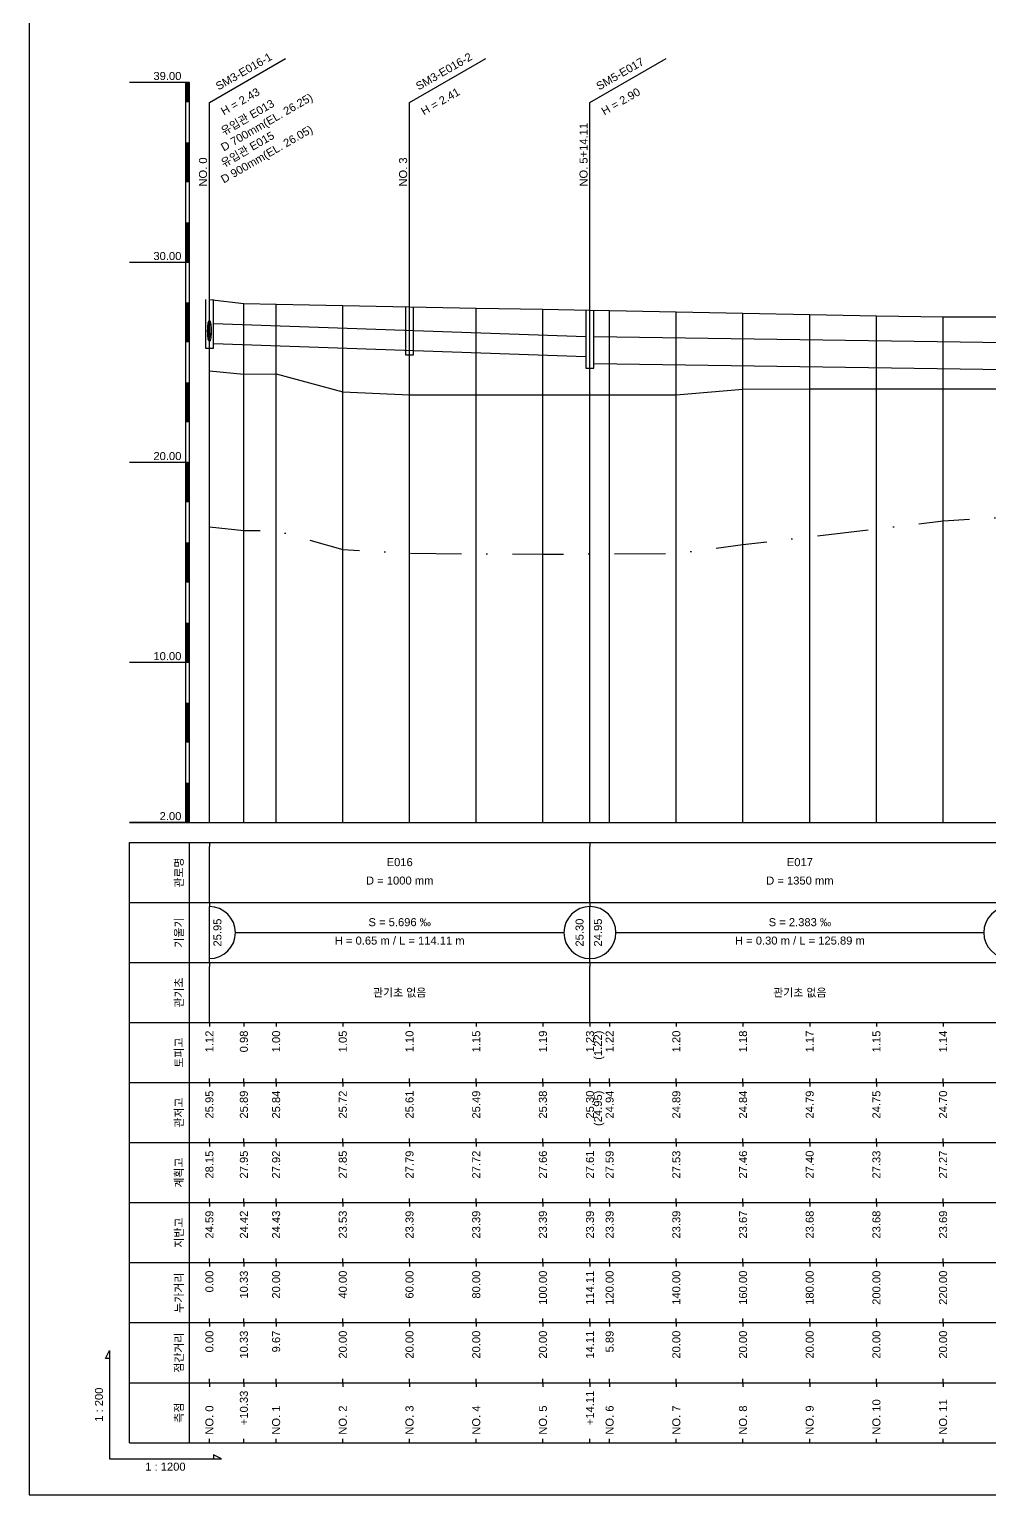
# Model space of a CAD drawing. Header units: millimetres. Extents: x -105495 to 3444, y -108190 to 2013.
# Drawn here: x 20 to 260, y -26404 to -26037.7 of the extents above; entities that cross this region are included whole.
import ezdxf
from ezdxf.enums import TextEntityAlignment as Align

# ---------------------------------------------------------------- set-up
doc = ezdxf.new("R2010")
doc.units = ezdxf.units.MM
doc.linetypes.add('DASHDOT', pattern=[25.4, 12.7, -6.35, 0, -6.35])
for name, color, linetype in [('KZ_종단_계획선', 1, 'Continuous'), ('KZ_종단_관로', 4, 'Continuous'), ('KZ_종단_깃발', 7, 'Continuous'), ('KZ_종단_도각', 7, 'Continuous'), ('KZ_종단_맨홀', 4, 'Continuous'), ('KZ_종단_수직선', 7, 'Continuous'), ('KZ_종단_암선1', 56, 'DASHDOT'), ('KZ_종단_원형관', 4, 'Continuous'), ('KZ_종단_지반선', 3, 'Continuous'), ('KZ_종단_테이블문자', 7, 'Continuous'), ('KZ_종단_테이블선', 7, 'Continuous'), ('KZ_종단_폴대', 7, 'Continuous')]:
    doc.layers.add(name, color=color, linetype=linetype)
doc.styles.get("Standard").update_dxf_attribs({"font": 'arial.ttf'})

msp = doc.modelspace()

# ---------------------------------------------------------------- linework, layer by layer
at = {"layer": 'KZ_종단_계획선'}
msp.add_lwpolyline([(65, -26105.25), (73.61, -26106.25), (81.67, -26106.41), (98.33, -26106.73), (115, -26107.06), (131.67, -26107.39), (148.33, -26107.71), (160.09, -26107.94), (165, -26108.04), (181.67, -26108.37), (198.33, -26108.69), (215, -26109.02), (231.67, -26109.35), (248.33, -26109.63), (265, -26109.57)], dxfattribs=at)
at = {"layer": 'KZ_종단_관로'}
for p, q in [((66, -26111.25), (159.09, -26114.5)), ((161.09, -26114.5), (264, -26116)), ((66, -26116.25), (159.09, -26119.5)), ((161.09, -26121.25), (264, -26122.75))]:
    msp.add_line(p, q, dxfattribs=at)
at = {"layer": 'KZ_종단_깃발'}
for p, q in [((65, -26056.05), (84.05, -26045.05)), ((115, -26056.05), (134.05, -26045.05)), ((160.09, -26056.05), (179.15, -26045.05)), ((65, -26236), (65, -26056.05)), ((115, -26236), (115, -26056.05)), ((160.09, -26236), (160.09, -26056.05))]:
    msp.add_line(p, q, dxfattribs=at)
at = {"layer": 'KZ_종단_도각'}
msp.add_lwpolyline([(20, -26404), (861, -26404), (861, -25810), (20, -25810)], close=True, dxfattribs=at)
at = {"layer": 'KZ_종단_맨홀'}
for points in [[(64, -26105.25), (64, -26117.41), (66, -26117.41), (66, -26105.25)], [(114, -26107.06), (114, -26119.12), (116, -26119.12), (116, -26107.06)], [(159.09, -26107.94), (159.09, -26122.43), (161.09, -26122.43), (161.09, -26107.94)]]:
    msp.add_lwpolyline(points, dxfattribs=at)
at = {"layer": 'KZ_종단_수직선'}
for p, q in [((65, -26236), (65, -26105.25)), ((73.61, -26236), (73.61, -26106.25)), ((81.67, -26236), (81.67, -26106.41)), ((98.33, -26236), (98.33, -26106.73)), ((115, -26236), (115, -26107.06)), ((131.67, -26236), (131.67, -26107.39)), ((148.33, -26236), (148.33, -26107.71)), ((160.09, -26236), (160.09, -26107.94)), ((165, -26236), (165, -26108.04)), ((181.67, -26236), (181.67, -26108.37)), ((198.33, -26236), (198.33, -26108.69)), ((215, -26236), (215, -26109.02)), ((231.67, -26236), (231.67, -26109.35)), ((248.33, -26236), (248.33, -26109.63))]:
    msp.add_line(p, q, dxfattribs=at)
at = {"layer": 'KZ_종단_암선1', "flags": 128}
msp.add_lwpolyline([(65, -26162.05), (73.61, -26162.98), (81.67, -26163.02), (98.33, -26167.77), (115, -26168.68), (131.67, -26168.84), (148.33, -26168.9), (160.09, -26168.87), (165, -26168.85), (181.67, -26168.73), (198.33, -26166.49), (215, -26164.55), (231.67, -26162.58), (248.33, -26160.61), (265, -26159.58), (265, -26159.58), (281.67, -26160.69), (298.33, -26162.34), (315, -26163.98), (331.67, -26165.63), (348.33, -26167.27), (365, -26167.89), (381.67, -26170.14), (394.51, -26171.39), (398.33, -26171.76), (406.67, -26172.38), (415, -26173.01), (431.67, -26173.35), (448.33, -26169.46), (456.58, -26168.99), (465, -26155.19), (465.65, -26155.15), (465.65, -26155.15), (465.65, -26155.15), (465.65, -26155.15), (465.65, -26155.15), (465.65, -26154.93), (471.17, -26154.76)], dxfattribs=at)
at = {"layer": 'KZ_종단_원형관'}
for p, q in [((64.66, -26111.44), (64.72, -26111.11)), ((64.72, -26111.11), (64.78, -26110.85)), ((64.74, -26111.4), (64.78, -26111.15)), ((64.78, -26110.85), (64.85, -26110.66)), ((64.78, -26111.15), (64.83, -26110.94)), ((64.83, -26110.94), (64.88, -26110.79)), ((64.85, -26110.66), (64.92, -26110.54)), ((64.88, -26110.79), (64.94, -26110.7)), ((64.92, -26110.54), (65, -26110.5)), ((64.94, -26110.7), (65, -26110.67)), ((65, -26110.5), (65.08, -26110.54)), ((65, -26110.67), (65.06, -26110.7)), ((65.06, -26110.7), (65.12, -26110.79)), ((65.08, -26110.54), (65.15, -26110.66)), ((65.12, -26110.79), (65.17, -26110.94)), ((65.15, -26110.66), (65.22, -26110.85)), ((65.17, -26110.94), (65.22, -26111.15)), ((65.22, -26110.85), (65.28, -26111.11)), ((65.22, -26111.15), (65.26, -26111.4)), ((65.28, -26111.11), (65.34, -26111.44)), ((64.56, -26113.12), (64.57, -26112.67)), ((64.57, -26113.58), (64.56, -26113.12)), ((64.57, -26112.67), (64.59, -26112.23)), ((64.59, -26114.02), (64.57, -26113.58)), ((64.59, -26112.23), (64.62, -26111.81)), ((64.62, -26114.44), (64.59, -26114.02)), ((64.62, -26111.81), (64.66, -26111.44)), ((64.66, -26114.81), (64.62, -26114.44)), ((64.66, -26112.71), (64.67, -26112.36)), ((64.67, -26113.06), (64.66, -26112.71)), ((64.72, -26115.14), (64.66, -26114.81)), ((64.67, -26112.36), (64.68, -26112.01)), ((64.68, -26113.41), (64.67, -26113.06)), ((64.68, -26112.01), (64.71, -26111.69)), ((64.71, -26113.73), (64.68, -26113.41)), ((64.71, -26111.69), (64.74, -26111.4)), ((64.74, -26114.02), (64.71, -26113.73)), ((64.78, -26114.27), (64.74, -26114.02)), ((64.83, -26114.48), (64.78, -26114.27)), ((64.88, -26114.63), (64.83, -26114.48)), ((64.94, -26114.72), (64.88, -26114.63)), ((65, -26114.75), (64.94, -26114.72)), ((65.06, -26114.72), (65, -26114.75)), ((65.12, -26114.63), (65.06, -26114.72)), ((65.17, -26114.48), (65.12, -26114.63)), ((65.22, -26114.27), (65.17, -26114.48)), ((65.26, -26114.02), (65.22, -26114.27)), ((65.26, -26111.4), (65.29, -26111.69)), ((65.29, -26113.73), (65.26, -26114.02)), ((65.34, -26114.81), (65.28, -26115.14)), ((65.29, -26111.69), (65.32, -26112.01)), ((65.32, -26113.41), (65.29, -26113.73)), ((65.32, -26112.01), (65.33, -26112.36)), ((65.33, -26113.06), (65.32, -26113.41)), ((65.33, -26112.36), (65.34, -26112.71)), ((65.34, -26112.71), (65.33, -26113.06)), ((65.34, -26111.44), (65.38, -26111.81)), ((65.38, -26114.44), (65.34, -26114.81)), ((65.38, -26111.81), (65.41, -26112.23)), ((65.41, -26114.02), (65.38, -26114.44)), ((65.41, -26112.23), (65.43, -26112.67)), ((65.43, -26113.58), (65.41, -26114.02)), ((65.43, -26112.67), (65.44, -26113.12)), ((65.44, -26113.12), (65.43, -26113.58)), ((64.78, -26115.4), (64.72, -26115.14)), ((64.85, -26115.59), (64.78, -26115.4)), ((64.92, -26115.71), (64.85, -26115.59)), ((65, -26115.75), (64.92, -26115.71)), ((65.08, -26115.71), (65, -26115.75)), ((65.15, -26115.59), (65.08, -26115.71)), ((65.22, -26115.4), (65.15, -26115.59)), ((65.28, -26115.14), (65.22, -26115.4))]:
    msp.add_line(p, q, dxfattribs=at)
at = {"layer": 'KZ_종단_지반선', "flags": 128}
msp.add_lwpolyline([(65, -26123.07), (73.61, -26123.89), (81.67, -26123.83), (98.33, -26128.37), (115, -26129.06), (131.67, -26129.06), (148.33, -26129.06), (160.09, -26129.06), (165, -26129.06), (181.67, -26129.06), (198.33, -26127.65), (215, -26127.62), (231.67, -26127.58), (248.33, -26127.56), (265, -26127.56)], dxfattribs=at)
at = {"layer": 'KZ_종단_테이블문자'}
for p, q in [((65, -26241), (65, -26242)), ((65, -26255), (65, -26242)), ((160.09, -26241), (160.09, -26242)), ((160.09, -26241), (160.09, -26242)), ((160.09, -26255), (160.09, -26242)), ((160.09, -26255), (160.09, -26242)), ((65, -26256), (65, -26255)), ((65, -26256), (65, -26257)), ((65, -26270), (65, -26257)), ((160.09, -26256), (160.09, -26255)), ((160.09, -26256), (160.09, -26255)), ((160.09, -26256), (160.09, -26257)), ((160.09, -26256), (160.09, -26257)), ((160.09, -26270), (160.09, -26257)), ((160.09, -26270), (160.09, -26257)), ((71.42, -26263.5), (153.67, -26263.5)), ((166.51, -26263.5), (258.58, -26263.5)), ((65, -26271), (65, -26270)), ((65, -26271), (65, -26272)), ((65, -26285), (65, -26272)), ((160.09, -26271), (160.09, -26270)), ((160.09, -26271), (160.09, -26270)), ((160.09, -26271), (160.09, -26272)), ((160.09, -26271), (160.09, -26272)), ((160.09, -26285), (160.09, -26272)), ((160.09, -26285), (160.09, -26272)), ((65, -26286), (65, -26285)), ((160.09, -26286), (160.09, -26285)), ((160.09, -26286), (160.09, -26285))]:
    msp.add_line(p, q, dxfattribs=at)
for centre, start, end in [((65, -26263.5), 270, 90), ((160.09, -26263.5), 90, 270), ((160.09, -26263.5), 270, 90), ((265, -26263.5), 90, 270)]:
    msp.add_arc(centre, 6.5, start, end, dxfattribs=at)
at = {"layer": 'KZ_종단_테이블선'}
for p, q in [((45, -26236), (476.17, -26236)), ((45, -26256), (45, -26241)), ((45, -26241), (476.17, -26241)), ((60, -26256), (60, -26241)), ((45, -26271), (45, -26256)), ((45, -26256), (476.17, -26256)), ((60, -26271), (60, -26256)), ((45, -26286), (45, -26271)), ((45, -26271), (476.17, -26271)), ((60, -26286), (60, -26271)), ((45, -26301), (45, -26286)), ((45, -26286), (476.17, -26286)), ((60, -26301), (60, -26286)), ((65, -26286), (65, -26287)), ((73.61, -26286), (73.61, -26287)), ((81.67, -26286), (81.67, -26287)), ((98.33, -26286), (98.33, -26287)), ((115, -26286), (115, -26287)), ((131.67, -26286), (131.67, -26287)), ((148.33, -26286), (148.33, -26287)), ((160.09, -26286), (160.09, -26287)), ((165, -26286), (165, -26287)), ((181.67, -26286), (181.67, -26287)), ((198.33, -26286), (198.33, -26287)), ((215, -26286), (215, -26287)), ((231.67, -26286), (231.67, -26287)), ((248.33, -26286), (248.33, -26287)), ((45, -26316), (45, -26301)), ((45, -26301), (476.17, -26301)), ((60, -26316), (60, -26301)), ((65, -26301), (65, -26300)), ((65, -26301), (65, -26302)), ((73.61, -26301), (73.61, -26300)), ((73.61, -26301), (73.61, -26302)), ((81.67, -26301), (81.67, -26300)), ((81.67, -26301), (81.67, -26302)), ((98.33, -26301), (98.33, -26300)), ((98.33, -26301), (98.33, -26302)), ((115, -26301), (115, -26300)), ((115, -26301), (115, -26302)), ((131.67, -26301), (131.67, -26300)), ((131.67, -26301), (131.67, -26302)), ((148.33, -26301), (148.33, -26300)), ((148.33, -26301), (148.33, -26302)), ((160.09, -26301), (160.09, -26300)), ((160.09, -26301), (160.09, -26302)), ((165, -26301), (165, -26300)), ((165, -26301), (165, -26302)), ((181.67, -26301), (181.67, -26300)), ((181.67, -26301), (181.67, -26302)), ((198.33, -26301), (198.33, -26300)), ((198.33, -26301), (198.33, -26302)), ((215, -26301), (215, -26300)), ((215, -26301), (215, -26302)), ((231.67, -26301), (231.67, -26300)), ((231.67, -26301), (231.67, -26302)), ((248.33, -26301), (248.33, -26300)), ((248.33, -26301), (248.33, -26302)), ((45, -26331), (45, -26316)), ((45, -26316), (476.17, -26316)), ((60, -26331), (60, -26316)), ((65, -26316), (65, -26315)), ((65, -26316), (65, -26317)), ((73.61, -26316), (73.61, -26315)), ((73.61, -26316), (73.61, -26317)), ((81.67, -26316), (81.67, -26315)), ((81.67, -26316), (81.67, -26317)), ((98.33, -26316), (98.33, -26315)), ((98.33, -26316), (98.33, -26317)), ((115, -26316), (115, -26315)), ((115, -26316), (115, -26317)), ((131.67, -26316), (131.67, -26315)), ((131.67, -26316), (131.67, -26317)), ((148.33, -26316), (148.33, -26315)), ((148.33, -26316), (148.33, -26317)), ((160.09, -26316), (160.09, -26315)), ((160.09, -26316), (160.09, -26317)), ((165, -26316), (165, -26315)), ((165, -26316), (165, -26317)), ((181.67, -26316), (181.67, -26315)), ((181.67, -26316), (181.67, -26317)), ((198.33, -26316), (198.33, -26315)), ((198.33, -26316), (198.33, -26317)), ((215, -26316), (215, -26315)), ((215, -26316), (215, -26317)), ((231.67, -26316), (231.67, -26315)), ((231.67, -26316), (231.67, -26317)), ((248.33, -26316), (248.33, -26315)), ((248.33, -26316), (248.33, -26317)), ((45, -26346), (45, -26331)), ((45, -26331), (476.17, -26331)), ((60, -26346), (60, -26331)), ((65, -26331), (65, -26330)), ((65, -26331), (65, -26332)), ((73.61, -26331), (73.61, -26330)), ((73.61, -26331), (73.61, -26332)), ((81.67, -26331), (81.67, -26330)), ((81.67, -26331), (81.67, -26332)), ((98.33, -26331), (98.33, -26330)), ((98.33, -26331), (98.33, -26332)), ((115, -26331), (115, -26330)), ((115, -26331), (115, -26332)), ((131.67, -26331), (131.67, -26330)), ((131.67, -26331), (131.67, -26332)), ((148.33, -26331), (148.33, -26330)), ((148.33, -26331), (148.33, -26332)), ((160.09, -26331), (160.09, -26330)), ((160.09, -26331), (160.09, -26332)), ((165, -26331), (165, -26330)), ((165, -26331), (165, -26332)), ((181.67, -26331), (181.67, -26330)), ((181.67, -26331), (181.67, -26332)), ((198.33, -26331), (198.33, -26330)), ((198.33, -26331), (198.33, -26332)), ((215, -26331), (215, -26330)), ((215, -26331), (215, -26332)), ((231.67, -26331), (231.67, -26330)), ((231.67, -26331), (231.67, -26332)), ((248.33, -26331), (248.33, -26330)), ((248.33, -26331), (248.33, -26332)), ((65, -26346), (65, -26345)), ((73.61, -26346), (73.61, -26345)), ((81.67, -26346), (81.67, -26345)), ((98.33, -26346), (98.33, -26345)), ((115, -26346), (115, -26345)), ((131.67, -26346), (131.67, -26345)), ((148.33, -26346), (148.33, -26345)), ((160.09, -26346), (160.09, -26345)), ((165, -26346), (165, -26345)), ((181.67, -26346), (181.67, -26345)), ((198.33, -26346), (198.33, -26345)), ((215, -26346), (215, -26345)), ((231.67, -26346), (231.67, -26345)), ((248.33, -26346), (248.33, -26345)), ((45, -26361), (45, -26346)), ((45, -26346), (476.17, -26346)), ((60, -26361), (60, -26346)), ((65, -26346), (65, -26347)), ((73.61, -26346), (73.61, -26347)), ((81.67, -26346), (81.67, -26347)), ((98.33, -26346), (98.33, -26347)), ((115, -26346), (115, -26347)), ((131.67, -26346), (131.67, -26347)), ((148.33, -26346), (148.33, -26347)), ((160.09, -26346), (160.09, -26347)), ((165, -26346), (165, -26347)), ((181.67, -26346), (181.67, -26347)), ((198.33, -26346), (198.33, -26347)), ((215, -26346), (215, -26347)), ((231.67, -26346), (231.67, -26347)), ((248.33, -26346), (248.33, -26347)), ((65, -26361), (65, -26360)), ((73.61, -26361), (73.61, -26360)), ((81.67, -26361), (81.67, -26360)), ((98.33, -26361), (98.33, -26360)), ((115, -26361), (115, -26360)), ((131.67, -26361), (131.67, -26360)), ((148.33, -26361), (148.33, -26360)), ((160.09, -26361), (160.09, -26360)), ((165, -26361), (165, -26360)), ((181.67, -26361), (181.67, -26360)), ((198.33, -26361), (198.33, -26360)), ((215, -26361), (215, -26360)), ((231.67, -26361), (231.67, -26360)), ((248.33, -26361), (248.33, -26360)), ((45, -26376), (45, -26361)), ((45, -26361), (476.17, -26361)), ((60, -26376), (60, -26361)), ((65, -26361), (65, -26362)), ((73.61, -26361), (73.61, -26362)), ((81.67, -26361), (81.67, -26362)), ((98.33, -26361), (98.33, -26362)), ((115, -26361), (115, -26362)), ((131.67, -26361), (131.67, -26362)), ((148.33, -26361), (148.33, -26362)), ((160.09, -26361), (160.09, -26362)), ((165, -26361), (165, -26362)), ((181.67, -26361), (181.67, -26362)), ((198.33, -26361), (198.33, -26362)), ((215, -26361), (215, -26362)), ((231.67, -26361), (231.67, -26362)), ((248.33, -26361), (248.33, -26362)), ((65, -26376), (65, -26375)), ((73.61, -26376), (73.61, -26375)), ((81.67, -26376), (81.67, -26375)), ((98.33, -26376), (98.33, -26375)), ((115, -26376), (115, -26375)), ((131.67, -26376), (131.67, -26375)), ((148.33, -26376), (148.33, -26375)), ((160.09, -26376), (160.09, -26375)), ((165, -26376), (165, -26375)), ((181.67, -26376), (181.67, -26375)), ((198.33, -26376), (198.33, -26375)), ((215, -26376), (215, -26375)), ((231.67, -26376), (231.67, -26375)), ((248.33, -26376), (248.33, -26375)), ((45, -26391), (45, -26376)), ((45, -26376), (476.17, -26376)), ((60, -26391), (60, -26376)), ((65, -26376), (65, -26377)), ((73.61, -26376), (73.61, -26377)), ((81.67, -26376), (81.67, -26377)), ((98.33, -26376), (98.33, -26377)), ((115, -26376), (115, -26377)), ((131.67, -26376), (131.67, -26377)), ((148.33, -26376), (148.33, -26377)), ((160.09, -26376), (160.09, -26377)), ((165, -26376), (165, -26377)), ((181.67, -26376), (181.67, -26377)), ((198.33, -26376), (198.33, -26377)), ((215, -26376), (215, -26377)), ((231.67, -26376), (231.67, -26377)), ((248.33, -26376), (248.33, -26377)), ((45, -26391), (476.17, -26391)), ((65, -26391), (65, -26390)), ((73.61, -26391), (73.61, -26390)), ((81.67, -26391), (81.67, -26390)), ((98.33, -26391), (98.33, -26390)), ((115, -26391), (115, -26390)), ((131.67, -26391), (131.67, -26390)), ((148.33, -26391), (148.33, -26390)), ((160.09, -26391), (160.09, -26390)), ((165, -26391), (165, -26390)), ((181.67, -26391), (181.67, -26390)), ((198.33, -26391), (198.33, -26390)), ((215, -26391), (215, -26390)), ((231.67, -26391), (231.67, -26390)), ((248.33, -26391), (248.33, -26390))]:
    msp.add_line(p, q, dxfattribs=at)
msp.add_lwpolyline([(40, -26370), (39, -26370), (40, -26368), (40, -26395), (68, -26395), (66, -26394), (66, -26395)], dxfattribs=at)
at = {"layer": 'KZ_종단_폴대'}
for p, q in [((60, -26051), (45, -26051)), ((60, -26096), (45, -26096)), ((60, -26146), (45, -26146)), ((60, -26196), (45, -26196)), ((60, -26236), (45, -26236))]:
    msp.add_line(p, q, dxfattribs=at)
at = {"layer": 'KZ_종단_폴대', "const_width": 1}
for points in [[(59.5, -26056), (59.5, -26051)], [(59.5, -26076), (59.5, -26066)], [(59.5, -26096), (59.5, -26086)], [(59.5, -26116), (59.5, -26106)], [(59.5, -26136), (59.5, -26126)], [(59.5, -26156), (59.5, -26146)], [(59.5, -26176), (59.5, -26166)], [(59.5, -26196), (59.5, -26186)], [(59.5, -26216), (59.5, -26206)], [(59.5, -26236), (59.5, -26226)]]:
    msp.add_lwpolyline(points, dxfattribs=at)
at = {"layer": 'KZ_종단_폴대'}
msp.add_lwpolyline([(60, -26236), (60, -26051), (59, -26051), (59, -26236), (60, -26236)], dxfattribs=at)

# ---------------------------------------------------------------- texts
at = {"layer": 'KZ_종단_깃발'}
for s, rotation, p in [('SM3-E016-1', 30, (67.6, -26053.55)), ('SM3-E016-2', 30, (117.6, -26053.55)), ('SM5-E017', 30, (162.69, -26053.55)), ('NO. 5+14.11', 90, (160.09, -26077.05)), ('NO. 0', 90, (65, -26077.05)), ('NO. 3', 90, (115, -26077.05))]:
    msp.add_text(s, height=2, rotation=rotation, dxfattribs=at).set_placement(p, align=Align.BOTTOM_LEFT)
for s, p in [('H = 2.43', (67.6, -26057.55)), ('H = 2.41', (117.6, -26057.55)), ('H = 2.90', (162.69, -26057.55)), ('D 700mm(EL. 26.25)', (67.6, -26066.55)), ('유입관 E013', (67.6, -26062.55)), ('D 900mm(EL. 26.05)', (67.6, -26074.55)), ('유입관 E015', (67.6, -26070.55))]:
    msp.add_text(s, height=2, rotation=30, dxfattribs=at).set_placement(p, align=Align.TOP_LEFT)
at = {"layer": 'KZ_종단_테이블문자'}
for s, p in [('E016', (112.55, -26247.5)), ('E017', (212.55, -26247.5)), ('S = 5.696 ‰', (112.55, -26262.5)), ('S = 2.383 ‰', (212.55, -26262.5))]:
    msp.add_text(s, height=2, dxfattribs=at).set_placement(p, align=Align.BOTTOM_CENTER)
for s, p in [('D = 1000 mm', (112.55, -26249.5)), ('D = 1350 mm', (212.55, -26249.5)), ('H = 0.65 m / L = 114.11 m', (112.55, -26264.5)), ('H = 0.30 m / L = 125.89 m', (212.55, -26264.5))]:
    msp.add_text(s, height=2, dxfattribs=at).set_placement(p, align=Align.TOP_CENTER)
for s, p in [('25.95', (66, -26263.5)), ('24.95', (161.09, -26263.5))]:
    msp.add_text(s, height=2, rotation=90, dxfattribs=at).set_placement(p, align=Align.TOP_CENTER)
msp.add_text('25.30', height=2, rotation=90, dxfattribs=at).set_placement((159.09, -26263.5), align=Align.BOTTOM_CENTER)
for p in [(112.55, -26278.5), (212.55, -26278.5)]:
    msp.add_text('관기초 없음', height=2, dxfattribs=at).set_placement(p, align=Align.MIDDLE_CENTER)
for s, p in [('1.12', (65, -26288)), ('0.98', (73.61, -26288)), ('1.00', (81.67, -26288)), ('1.05', (98.33, -26288)), ('1.10', (115, -26288)), ('1.15', (131.67, -26288)), ('1.19', (148.33, -26288)), ('1.23', (160.09, -26288)), ('(1.22)', (162.09, -26288)), ('1.22', (165, -26288)), ('1.20', (181.67, -26288)), ('1.18', (198.33, -26288)), ('1.17', (215, -26288)), ('1.15', (231.67, -26288)), ('1.14', (248.33, -26288)), ('25.95', (65, -26303)), ('25.89', (73.61, -26303)), ('25.84', (81.67, -26303)), ('25.72', (98.33, -26303)), ('25.61', (115, -26303)), ('25.49', (131.67, -26303)), ('25.38', (148.33, -26303)), ('25.30', (160.09, -26303)), ('(24.95)', (162.09, -26303)), ('24.94', (165, -26303)), ('24.89', (181.67, -26303)), ('24.84', (198.33, -26303)), ('24.79', (215, -26303)), ('24.75', (231.67, -26303)), ('24.70', (248.33, -26303)), ('28.15', (65, -26318)), ('27.95', (73.61, -26318)), ('27.92', (81.67, -26318)), ('27.85', (98.33, -26318)), ('27.79', (115, -26318)), ('27.72', (131.67, -26318)), ('27.66', (148.33, -26318)), ('27.61', (160.09, -26318)), ('27.59', (165, -26318)), ('27.53', (181.67, -26318)), ('27.46', (198.33, -26318)), ('27.40', (215, -26318)), ('27.33', (231.67, -26318)), ('27.27', (248.33, -26318)), ('24.59', (65, -26333)), ('24.42', (73.61, -26333)), ('24.43', (81.67, -26333)), ('23.53', (98.33, -26333)), ('23.39', (115, -26333)), ('23.39', (131.67, -26333)), ('23.39', (148.33, -26333)), ('23.39', (160.09, -26333)), ('23.39', (165, -26333)), ('23.39', (181.67, -26333)), ('23.67', (198.33, -26333)), ('23.68', (215, -26333)), ('23.68', (231.67, -26333)), ('23.69', (248.33, -26333)), ('0.00', (65, -26348)), ('10.33', (73.61, -26348)), ('20.00', (81.67, -26348)), ('40.00', (98.33, -26348)), ('60.00', (115, -26348)), ('80.00', (131.67, -26348)), ('100.00', (148.33, -26348)), ('114.11', (160.09, -26348)), ('120.00', (165, -26348)), ('140.00', (181.67, -26348)), ('160.00', (198.33, -26348)), ('180.00', (215, -26348)), ('200.00', (231.67, -26348)), ('220.00', (248.33, -26348)), ('0.00', (65, -26363)), ('10.33', (73.61, -26363)), ('9.67', (81.67, -26363)), ('20.00', (98.33, -26363)), ('20.00', (115, -26363)), ('20.00', (131.67, -26363)), ('20.00', (148.33, -26363)), ('14.11', (160.09, -26363)), ('5.89', (165, -26363)), ('20.00', (181.67, -26363)), ('20.00', (198.33, -26363)), ('20.00', (215, -26363)), ('20.00', (231.67, -26363)), ('20.00', (248.33, -26363)), ('+10.33', (73.61, -26378)), ('+14.11', (160.09, -26378))]:
    msp.add_text(s, height=2, rotation=90, dxfattribs=at).set_placement(p, align=Align.MIDDLE_RIGHT)
for s, p in [('NO. 0', (65, -26389)), ('NO. 1', (81.67, -26389)), ('NO. 2', (98.33, -26389)), ('NO. 3', (115, -26389)), ('NO. 4', (131.67, -26389)), ('NO. 5', (148.33, -26389)), ('NO. 6', (165, -26389)), ('NO. 7', (181.67, -26389)), ('NO. 8', (198.33, -26389)), ('NO. 9', (215, -26389)), ('NO. 10', (231.67, -26389)), ('NO. 11', (248.33, -26389))]:
    msp.add_text(s, height=2, rotation=90, dxfattribs=at).set_placement(p, align=Align.MIDDLE_LEFT)
at = {"layer": 'KZ_종단_테이블선'}
for s, p in [('관로명', (59, -26248.5)), ('기울기', (59, -26263.5)), ('관기초', (59, -26278.5)), ('토피고', (59, -26293.5)), ('관저고', (59, -26308.5)), ('계획고', (59, -26323.5)), ('지반고', (59, -26338.5)), ('누가거리', (59, -26353.5)), ('점간거리', (59, -26368.5)), ('1 : 200', (39, -26381.5)), ('측점', (59, -26383.5))]:
    msp.add_text(s, height=2, rotation=90, dxfattribs=at).set_placement(p, align=Align.BOTTOM_CENTER)
msp.add_text('1 : 1200', height=2, dxfattribs=at).set_placement((54, -26396), align=Align.TOP_CENTER)
at = {"layer": 'KZ_종단_폴대'}
for s, p in [('39.00', (58, -26051)), ('30.00', (58, -26096)), ('20.00', (58, -26146)), ('10.00', (58, -26196)), ('2.00', (58, -26236))]:
    msp.add_text(s, height=2, dxfattribs=at).set_placement(p, align=Align.BOTTOM_RIGHT)

doc.saveas('drawing.dxf')
